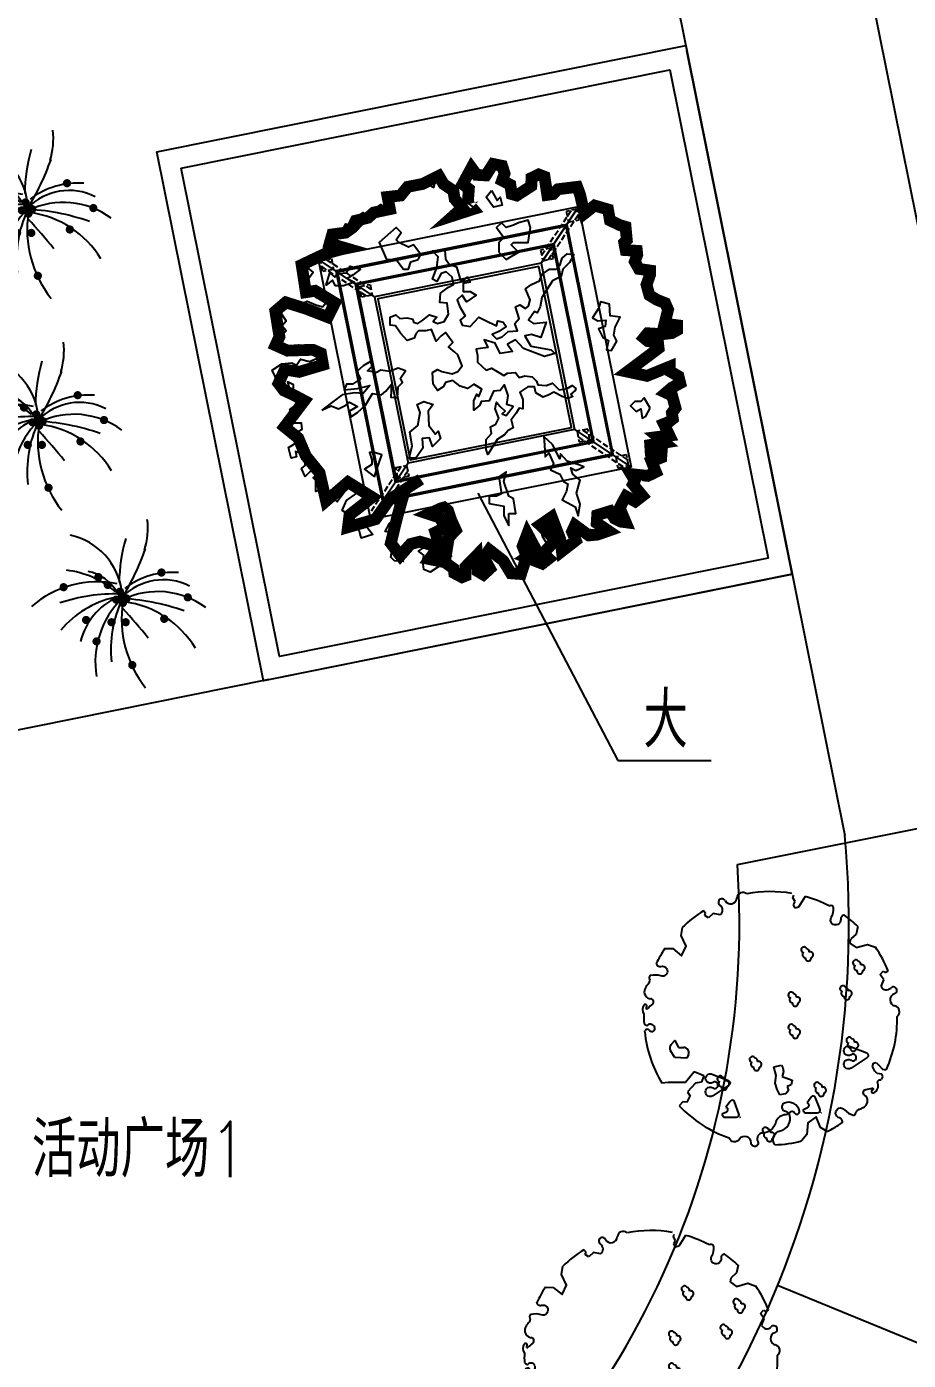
# Model space of a CAD drawing. Extents: x 1035948 to 1665131, y -158296 to 142149.
# Drawn here: x 1459038 to 1466764, y 4867 to 16558 of the extents above; entities that cross this region are included whole.
import ezdxf

# ---------------------------------------------------------------- set-up
doc = ezdxf.new("R2010")
doc.units = 0
doc.header["$LTSCALE"] = 200
doc.header["$MEASUREMENT"] = 0
doc.linetypes.add('DASH', pattern=[0.35, 0.25, -0.1])
doc.layers.get('0').update_dxf_attribs({"linetype": 'CONTINUOUS'})
for name, color, linetype in [('DL', 21, 'CONTINUOUS'), ('HATCH', 7, 'CONTINUOUS'), ('PUB_TEXT', 7, 'CONTINUOUS'), ('PUB_WINDW', 7, 'CONTINUOUS'), ('垂丝海棠', 7, 'CONTINUOUS'), ('紫薇', 7, 'CONTINUOUS'), ('蜀桧柏', 7, 'CONTINUOUS'), ('香樟', 7, 'CONTINUOUS')]:
    doc.layers.add(name, color=color, linetype=linetype)
doc.styles.add('_HZTXT', font='txt.shx', dxfattribs={"width": 0.8, "bigfont": 'hztxt.shx'})
doc.styles.add('HZTXT', font='COMPLEX', dxfattribs={"width": 0.75, "bigfont": 'HZTXT'})

# ---------------------------------------------------------------- blocks, each defined once
blk = doc.blocks.new('W6')
at = {"color": 0, "linetype": 'ByBlock'}
for points in [[(11.086, 0.813), (11.721, 0.34), (12.032, 0.041), (12.331, 0.166), (12.592, -0.133), (12.244, -0.469), (11.858, -0.519), (11.597, -1.029), (11.248, -0.643), (10.825, -0.992), (10.701, -1.415), (11.597, -1.639), (11.385, -1.639), (11.808, -1.328), (12.194, -1.888), (12.032, -2.274), (11.559, -2.324), (11.174, -2.274), (10.95, -2.585), (10.738, -2.274), (10.39, -2.498), (10.526, -3.046), (11.086, -3.307), (11.211, -3.656), (11.559, -3.482), (11.51, -3.992), (11.298, -4.216), (10.862, -4.129), (10.477, -4.216), (10.054, -3.992), (9.842, -4.216), (9.792, -4.552), (9.319, -4.303), (8.896, -3.83), (8.249, -3.606), (7.689, -3.569), (7.216, -3.22), (7.428, -3.78), (8.162, -3.955), (7.901, -4.303), (8.162, -4.814), (8.461, -4.515), (9.058, -5.112), (9.407, -5.71), (9.967, -5.287), (10.178, -5.971), (9.755, -6.059), (9.319, -6.494), (9.531, -6.743), (9.058, -6.967), (8.809, -6.656), (8.548, -7.092), (7.951, -6.83), (7.515, -6.233), (6.955, -6.27), (6.868, -6.743), (7.341, -6.88), (8.038, -7.391), (7.727, -7.652), (7.988, -8.038), (7.901, -8.249), (7.341, -8.075), (7.304, -8.337), (7.428, -8.635), (7.129, -8.635), (6.781, -8.635), (6.619, -8.81), (6.321, -8.424), (6.233, -8.984), (6.532, -9.283), (6.059, -9.494), (5.885, -9.283), (5.325, -9.233), (5.064, -9.843), (5.375, -9.793), (5.449, -10.104), (4.815, -10.266), (4.641, -9.967), (4.168, -9.581), (3.956, -9.843), (3.732, -9.457), (3.396, -9.494), (3.396, -10.017), (3.869, -10.229), (3.608, -10.49), (3.222, -10.44), (2.961, -10.055), (2.575, -10.179), (2.276, -9.793), (1.804, -9.407), (2.065, -9.32), (1.716, -9.967), (1.119, -9.967), (0.945, -10.316), (1.244, -10.229), (1.455, -10.528), (1.331, -10.702), (0.261, -11.212), (-0.125, -10.652), (-0.175, -10.055), (-0.038, -9.793), (-0.387, -9.544), (-0.262, -9.021), (-0.424, -8.598), (-0.735, -8.337), (-0.946, -8.81), (-0.822, -9.32), (-1.245, -9.669), (-1.071, -9.93), (-0.897, -10.316), (-1.295, -11.212), (-1.718, -10.789), (-2.066, -10.403), (-2.365, -10.652), (-2.664, -10.403), (-3.174, -10.739), (-3.609, -10.615), (-3.958, -10.104), (-3.609, -9.631), (-3.821, -9.158), (-3.609, -8.635), (-3.485, -8.249), (-3.734, -8.038), (-4.032, -8.635), (-4.294, -8.374), (-4.431, -8.685), (-4.344, -9.233), (-4.941, -9.233), (-5.538, -8.81), (-5.887, -9.233), (-6.148, -8.847), (-6.31, -8.511), (-6.745, -8.337), (-6.621, -8.075), (-6.695, -7.515), (-6.745, -7.216), (-6.621, -7.092), (-6.87, -6.793), (-7.392, -7.44), (-7.218, -7.826), (-7.99, -7.602), (-7.99, -7.092), (-8.375, -6.88), (-8.251, -6.407), (-7.952, -6.27), (-8.338, -5.884), (-8.761, -6.183), (-8.811, -6.183), (-9.06, -5.847), (-8.724, -5.548), (-9.06, -5.025), (-9.321, -5.075), (-9.533, -4.814), (-9.284, -4.689), (-9.234, -4.129), (-10.055, -4.341), (-10.055, -3.917), (-10.055, -3.482), (-10.304, -3.395), (-10.565, -3.22), (-10.615, -3.009), (-10.74, -2.324), (-10.864, -2.237), (-10.777, -2.15), (-10.528, -1.677), (-11.001, -1.552), (-11.212, -1.378), (-10.74, -1.116), (-10.304, -0.469), (-9.881, -0.469), (-9.321, 0.004), (-9.022, -0.307), (-9.022, 0.39), (-9.321, 0.726), (-9.757, 0.128), (-9.918, 0.39), (-10.441, 0.39), (-10.615, 0.004), (-11.038, 0.079), (-11.212, 0.253), (-11.772, 0.602), (-11.387, 0.863), (-11.212, 1.498), (-11.947, 1.672), (-11.81, 2.357), (-11.25, 2.531), (-10.951, 2.444), (-10.777, 2.83), (-10.142, 2.917), (-10.055, 3.216), (-10.229, 3.477), (-10.615, 4.075), (-11.038, 4.212), (-11.3, 4.51), (-11.163, 4.859), (-10.777, 4.983), (-10.092, 5.021), (-10.142, 5.369), (-10.528, 5.755), (-10.304, 6.353), (-10.565, 6.788), (-10.18, 7.05), (-9.445, 6.963), (-8.973, 7.125), (-9.06, 7.647), (-9.495, 7.984), (-9.234, 8.419), (-8.587, 8.718), (-8.288, 9.191), (-8.375, 9.627), (-7.43, 9.714), (-7.392, 9.54), (-6.745, 9.664), (-6.745, 9.926), (-6.783, 10.262), (-6.658, 10.349), (-6.621, 10.349), (-6.148, 10.187), (-5.625, 10.486), (-5.675, 10.648), (-5.625, 11.083), (-5.364, 11.083), (-4.941, 10.872), (-4.169, 10.909), (-4.169, 11.046), (-3.958, 11.345), (-3.995, 11.556), (-3.871, 11.905), (-3.311, 12.154), (-2.489, 11.942), (-2.278, 12.415), (-2.489, 12.677), (-2.104, 12.677), (-1.93, 12.378), (-1.842, 11.594), (-1.979, 10.996), (-1.718, 10.785), (-1.457, 10.959), (-1.37, 11.556), (-1.034, 11.594), (-0.735, 11.046), (0.049, 10.013), (0.348, 9.751), (0.597, 10.909), (0.261, 11.258), (-0.001, 11.731), (0.049, 12.241), (0.298, 12.204)], [(0.298, 12.204), (0.509, 12.714), (0.945, 12.926), (1.293, 12.677), (1.293, 12.378), (1.38, 12.029), (1.592, 12.029), (1.978, 12.415), (2.488, 12.59), (2.575, 12.378), (2.787, 12.378), (3.048, 12.54), (3.309, 12.204), (3.259, 11.855), (3.434, 11.905), (3.906, 12.204), (4.205, 12.241), (4.292, 11.855), (4.168, 11.432), (4.641, 11.681), (4.678, 11.046), (5.026, 10.996), (5.114, 11.432), (5.114, 11.768), (5.586, 11.731), (5.711, 11.818), (5.798, 11.432), (5.586, 11.083), (5.922, 11.083), (6.271, 11.432), (6.532, 11.083), (6.445, 10.735), (6.445, 10.399), (6.395, 9.963), (6.706, 10.05), (6.868, 10.399), (7.179, 10.05), (7.565, 10.349), (7.689, 10.648), (7.814, 10.399), (8.112, 10.399), (7.901, 10.013), (7.689, 9.627), (8.075, 9.316), (8.249, 9.664), (8.374, 9.365), (8.759, 9.54), (9.145, 9.627), (9.232, 9.241), (8.934, 8.892), (8.585, 8.718), (8.585, 8.332), (8.759, 7.859), (8.934, 8.208), (9.282, 7.859), (9.282, 8.382), (9.618, 8.506), (9.705, 8.768), (9.842, 8.295), (9.967, 7.984), (9.705, 7.735), (9.668, 7.473), (10.004, 7.598), (10.054, 7.174), (10.054, 6.913), (9.792, 6.739), (9.581, 6.527), (9.792, 6.266), (10.054, 6.527), (10.315, 6.701), (10.738, 6.403), (11.124, 6.017), (10.95, 5.88), (10.265, 5.793), (9.917, 5.407), (9.668, 5.021), (8.934, 5.282), (9.407, 4.598), (10.054, 4.722), (10.526, 5.021), (11.086, 4.772), (11.385, 5.108), (11.684, 4.722), (11.684, 4.336), (11.174, 4.423), (10.651, 4.336), (9.879, 3.826), (10.651, 3.564), (11.086, 3.739), (11.982, 3.39), (12.194, 3.44), (12.331, 2.917), (11.858, 2.668), (11.298, 2.581), (11.124, 2.108), (10.738, 1.672), (11.174, 1.411), (11.982, 1.635), (12.331, 1.249), (12.069, 0.813), (11.646, 1.025), (11.086, 0.813)]]:
    blk.add_lwpolyline(points, dxfattribs=at)
for points in [[(2.493, 11.089), (1.894, 10.745), (2.106, 10.533), (2.106, 10.189), (2.362, 9.926), (2.705, 10.27), (2.537, 10.533), (3.093, 10.614), (2.969, 10.833)], [(-1.806, 8.939), (-2.274, 9.026), (-2.874, 9.326), (-2.961, 8.727), (-3.649, 8.683), (-3.78, 8.163), (-3.393, 8.039), (-2.837, 7.695), (-2.661, 7.995), (-2.705, 8.471), (-2.318, 8.427), (-2.186, 8.039), (-1.674, 8.295), (-1.499, 8.639), (-0.943, 8.507), (-0.899, 8.814), (-1.462, 9.114)], [(7.517, 6.752), (6.749, 6.964), (6.405, 6.532), (6.018, 6.408), (6.186, 6.708), (5.974, 7.176), (5.842, 6.876), (5.63, 6.188), (5.199, 5.801), (5.498, 5.757), (4.643, 5.332), (4.168, 4.813), (4.687, 4.857), (5.374, 4.901), (5.155, 5.113), (5.762, 5.376), (6.142, 5.201), (6.405, 5.757), (6.829, 5.976), (6.961, 6.232), (7.392, 6.144), (7.904, 5.888), (8.08, 6.188), (8.335, 6.664), (8.855, 6.832), (8.167, 6.964)], [(-0.6, 0.907), (-0.212, 0.907), (0.256, 1.419), (0.132, 1.719), (0.344, 2.063), (0.563, 2.45), (0.431, 2.663), (0.388, 3.138), (0.687, 3.35), (0.6, 3.694), (0.643, 4.126), (0.907, 4.382), (1.119, 4.469), (1.163, 4.945), (1.031, 5.332), (1.418, 5.72), (1.331, 6.188), (1.163, 6.488), (1.331, 6.708), (1.462, 6.664), (1.674, 6.408), (1.806, 6.532), (1.938, 6.232), (1.806, 5.888), (1.55, 5.413), (1.718, 5.113), (1.85, 4.769), (1.594, 4.345), (1.25, 4.257), (1.25, 3.87), (1.55, 3.394), (1.981, 3.57), (2.537, 3.57), (2.493, 3.35), (2.793, 3.182), (3.181, 2.882), (3.656, 3.006), (3.824, 2.706), (4.08, 2.494), (4.343, 2.063), (5.243, 1.507), (4.943, 1.419), (4.343, 1.419), (4, 1.719), (3.612, 1.675), (3.437, 1.975), (3.093, 2.151), (2.537, 1.938), (2.15, 2.019), (2.406, 2.238), (2.669, 2.538), (2.837, 2.363), (2.925, 2.582), (2.406, 3.006), (2.281, 2.626), (1.762, 2.706), (1.119, 2.494), (1.462, 2.238), (1.506, 1.851), (2.062, 1.595), (2.106, 1.119), (2.325, 1.031), (2.625, 0.688), (2.062, 0.688), (1.674, 0.863), (1.806, 0.987), (1.375, 1.163), (1.075, 0.688), (1.331, 0.3), (1.206, -0.132), (0.863, -0.556), (0.987, -0.987), (1.25, -1.119), (1.462, -1.463), (1.075, -1.719), (0.388, -1.763), (0.219, -1.463), (0.344, -1.2), (0.475, -0.6), (0.344, -0.256), (0, 0), (-0.643, -0.256), (-0.812, -0.432), (-1.119, -0.819), (-1.375, -0.556), (-1.974, -0.987), (-1.762, -1.244), (-1.462, -1.543), (-2.15, -1.807), (-2.062, -2.151), (-2.062, -2.575), (-1.886, -2.75), (-1.631, -2.838), (-1.499, -3.262), (-1.93, -3.65), (-2.362, -3.95), (-2.406, -4.257), (-2.874, -4.257), (-3.005, -3.913), (-2.793, -3.694), (-2.837, -3.262), (-2.749, -2.919), (-2.574, -2.882), (-2.493, -2.619), (-2.705, -2.319), (-3.005, -1.931), (-2.874, -1.507), (-2.618, -1.719), (-2.493, -1.463), (-2.618, -1.075), (-3.049, -0.819), (-3.692, -0.9), (-3.736, -1.331), (-4.292, -1.287), (-4.636, -0.819), (-4.811, -0.512), (-5.243, -0.6), (-5.542, -0.944), (-5.455, -1.244), (-4.979, -1.507), (-5.111, -1.763), (-5.798, -1.507), (-6.442, -1.419), (-6.785, -1.763), (-6.829, -1.031), (-6.31, -0.987), (-6.01, -0.775), (-5.842, -0.344), (-4.979, -0.088), (-5.243, 0.3), (-4.935, 0.475), (-4.855, 0.044), (-4.38, 0.044), (-4.38, 0.475), (-4.168, 0.819), (-3.78, 0.256), (-4.168, 0), (-3.904, -0.3), (-3.524, -0.168), (-2.961, 0.176), (-2.705, -0.132), (-2.406, 0), (-2.362, 0.256), (-2.318, 0.475), (-2.874, 0.987), (-2.705, 1.331), (-2.362, 2.019), (-2.661, 2.107), (-2.574, 2.407), (-2.318, 2.582), (-2.018, 2.151), (-1.843, 1.763), (-1.587, 2.019), (-1.718, 2.363), (-2.018, 2.706), (-2.062, 3.27), (-2.493, 3.094), (-2.793, 3.35), (-3.48, 3.138), (-3.605, 3.394), (-3.393, 3.738), (-3.524, 3.913), (-3.904, 4.001), (-4.555, 3.738), (-4.811, 4.082), (-5.023, 4.557), (-5.411, 4.725), (-5.71, 5.157), (-5.71, 5.545), (-5.93, 5.757), (-6.354, 5.888), (-6.617, 6.188), (-6.573, 6.576), (-6.098, 6.32), (-5.71, 5.932), (-5.279, 5.845), (-5.023, 5.332), (-4.036, 4.689), (-3.48, 4.601), (-3.137, 4.425), (-3.217, 4.257), (-2.705, 3.913), (-2.493, 4.213), (-2.574, 4.945), (-1.674, 4.645), (-1.843, 4.082), (-1.762, 3.694), (-1.155, 4.038), (-0.943, 5.245), (-0.731, 5.457), (-0.556, 4.857), (-1.031, 3.613), (-1.543, 3.138), (-1.287, 2.663), (-0.855, 2.97), (-0.731, 2.238), (-1.331, 1.938), (-1.543, 1.287), (-1.075, 1.507), (-1.031, 1.075), (-0.987, 0.819)], [(-6.717, 2.161), (-6.286, 2.6), (-6.717, 3.317), (-7.149, 2.886), (-7.288, 3.032), (-7.288, 3.896), (-8.159, 4.034), (-8.591, 3.896), (-8.444, 3.317), (-8.298, 3.032), (-8.159, 2.6), (-8.444, 2.307), (-8.159, 2.022), (-7.581, 2.454), (-7.288, 2.161)], [(8.711, 2.739), (8.711, 3.171), (7.847, 3.032), (7.701, 2.739), (6.837, 2.454), (6.259, 2.6), (6.552, 2.161), (7.554, 2.307), (7.701, 2.022), (7.701, 1.59), (8.133, 1.59), (8.279, 2.454), (8.858, 2.454), (9.436, 2.739)], [(-10.353, 1.719), (-9.754, 2.063), (-9.966, 2.238), (-9.491, 2.363), (-9.366, 1.851), (-9.966, 1.419)], [(9.454, -0.688), (8.979, -0.819), (8.811, -1.075), (8.635, -0.731), (8.292, -1.163), (8.547, -1.375), (8.467, -1.807), (8.811, -2.019), (9.242, -1.463), (8.898, -1.375), (9.542, -0.987), (9.842, -1.587), (10.273, -1.031), (9.798, -0.256)], [(2.281, -1.719), (2.669, -2.019), (3.524, -1.975), (4.043, -1.587), (3.868, -1.419), (4.299, -1.287), (4.767, -1.763), (4.255, -1.931), (4.299, -2.363), (4.855, -2.319), (5.455, -2.75), (5.455, -3.138), (4.731, -2.962), (3.912, -3.094), (3.524, -2.619), (2.749, -2.494), (2.281, -2.663), (2.106, -2.275)], [(-6.286, -2.597), (-6.571, -2.45), (-7.149, -2.882), (-7.003, -3.167), (-7.288, -3.745), (-7.434, -3.892), (-7.866, -3.599), (-8.159, -3.892), (-7.288, -4.902), (-6.286, -4.47), (-6.286, -3.892), (-5.707, -3.46), (-5.707, -3.167), (-6.139, -3.029)], [(2.625, -8.295), (2.362, -7.732), (2.537, -7.307), (2.325, -6.876), (2.15, -6.664), (2.406, -6.188), (2.669, -6.664), (3.012, -6.576), (2.749, -6.188), (2.325, -5.713), (1.638, -5.289), (1.718, -4.769), (1.506, -4.513), (1.075, -4.169), (1.85, -4.213), (1.894, -3.826), (1.25, -3.782), (0.987, -3.526), (0.731, -3.65), (0.3, -3.35), (0.132, -3.782), (0.344, -4.294), (0.256, -4.813), (0.388, -5.069), (0.3, -5.588), (0, -5.289), (-0.256, -5.413), (0, -5.845), (0.344, -6.232), (0.775, -6.013), (1.075, -6.488), (1.075, -6.832), (1.418, -6.964), (1.331, -6.188), (1.163, -5.457), (1.638, -5.845), (1.594, -6.357), (1.718, -7.088), (2.018, -7.476)], [(6.552, -5.187), (6.112, -5.041), (5.249, -4.756), (5.11, -5.187), (5.11, -5.481), (5.542, -5.334), (5.827, -5.334), (6.112, -5.766)], [(-5.498, -7.819), (-5.243, -7.52), (-5.455, -7.264), (-5.498, -6.832), (-5.886, -6.62), (-5.71, -6.013), (-5.367, -6.444), (-5.155, -6.788), (-4.935, -6.357), (-4.723, -7.008), (-4.723, -7.476), (-5.067, -7.651), (-4.767, -8.039)]]:
    blk.add_lwpolyline(points, close=True, dxfattribs=at)
blk = doc.blocks.new('ZW01')
at = {"layer": '香樟', "color": 3, "const_width": 115, "elevation": 48501}
blk.add_lwpolyline([(-321, 1541), (-239, 1614), (-313, 1702), (-326, 1782), (-421, 1846), (-459, 1913), (-467, 1926), (-623, 1848), (-771, 1819), (-839, 1735), (-966, 1721), (-944, 1602), (-1100, 1569), (-1157, 1518), (-1278, 1489), (-1310, 1420), (-1376, 1373), (-1505, 1356), (-1530, 1267), (-1376, 1222), (-1571, 1169), (-1803, 1059), (-1762, 793), (-1672, 807), (-1479, 689), (-1548, 550), (-1757, 631), (-1957, 694), (-2059, 607), (-2019, 360), (-2057, 276), (-1941, 224), (-1693, 232), (-1615, 198), (-1595, 86), (-1827, 17), (-1966, 40), (-2028, -95), (-1976, -164), (-1884, -207), (-1777, -264), (-1970, -519), (-1835, -629), (-1762, -802), (-1629, -966), (-1565, -1241), (-1352, -1057), (-1116, -1204), (-1337, -1377), (-1352, -1496), (-1083, -1418), (-949, -1227), (-642, -1029), (-797, -1129), (-871, -1391), (-935, -1652), (-842, -1773), (-742, -1660), (-651, -1637), (-473, -1689), (-558, -1807), (-409, -1837), (-501, -1547), (-402, -1498), (-459, -1403), (-566, -1367), (-450, -1314), (-416, -1304), (-378, -1334), (-345, -1431), (-302, -1524), (-370, -1594), (-409, -1837), (-409, -1837), (-323, -1899), (-317, -1943), (-241, -1983), (-207, -1969), (-208, -1883), (-98, -1770), (-90, -1924), (-33, -1958), (30, -1900), (-29, -1792), (24, -1716), (160, -1822), (235, -1945), (333, -1952), (388, -1780), (349, -1681), (395, -1559), (483, -1723), (384, -1790), (540, -1851), (603, -1802), (548, -1752), (670, -1620), (519, -1475), (632, -1397), (716, -1617), (731, -1730), (866, -1625), (830, -1540), (859, -1477), (993, -1576), (1078, -1568), (1183, -1531), (1070, -1455), (1075, -1378), (1199, -1340), (1244, -1411), (1306, -1442), (1352, -1448), (1294, -1310), (1316, -1265), (1355, -1195), (1445, -1245), (1515, -1191), (1423, -1078), (1441, -1040), (1404, -979), (1568, -996), (1646, -958), (1646, -958), (1604, -854), (1698, -818), (1702, -767), (1595, -757), (1591, -695), (1732, -672), (1666, -617), (1778, -603), (1724, -490), (1774, -470), (1811, -440), (1802, -383), (1837, -334), (1804, -213), (1745, -186), (1802, -137), (1883, -93), (1866, -25), (1779, 25), (1780, 68), (1560, -22), (1369, 19), (1673, 247), (1667, 302), (1568, 317), (1530, 348), (1567, 393), (1707, 384), (1802, 395), (1852, 423), (1852, 471), (1731, 487), (1765, 623), (1737, 687), (1656, 719), (1583, 764), (1555, 866), (1589, 961), (1589, 1004), (1481, 1020), (1441, 1091), (1465, 1159), (1461, 1196), (1352, 1203), (1338, 1276), (1363, 1302), (1351, 1430), (1293, 1447), (1199, 1493), (1180, 1599), (1050, 1637), (950, 1559), (907, 1747), (880, 1819), (880, 1819), (693, 1796), (646, 1749), (589, 1741), (562, 1918), (505, 1940), (435, 1906), (433, 1827), (291, 1735), (242, 1749), (229, 1840), (149, 1881), (173, 1948), (149, 2024), (62, 2042), (-9, 1931), (-99, 1936), (-149, 2005), (-235, 1846), (-175, 1799), (-185, 1662), (-133, 1602)], close=True, dxfattribs=at)
at = {"layer": '香樟', "color": 51, "xscale": 164.9574594396461, "yscale": 164.9574594396461, "zscale": 164.9574594396461, "rotation": 270}
blk.add_blockref('W6', (-239, 76, 48501), dxfattribs=at)
blk = doc.blocks.new('ZW13')
at = {"layer": '紫薇', "color": 3}
for p, q in [((243, 1809), (253, 1845)), ((274, 1753), (243, 1809)), ((422, 1828), (324, 1670)), ((-1033, 1582), (-1063, 1618)), ((-1046, 1548), (-1033, 1582)), ((-924, 1578), (-990, 1515)), ((-822, 1560), (-924, 1578)), ((250, 1705), (274, 1753)), ((274, 1655), (250, 1705)), ((324, 1670), (274, 1655)), ((-990, 1515), (-1046, 1548)), ((1517, 686), (1559, 736)), ((1568, 611), (1517, 686)), ((1532, 513), (1568, 611)), ((1559, 736), (1590, 717)), ((1590, 717), (1631, 741)), ((-1329, -883), (-1200, -731)), ((-1200, -731), (-1060, -788)), ((-35, -659), (75, -637)), ((-4, -790), (-35, -659)), ((75, -637), (95, -676)), ((105, -728), (84, -803)), ((95, -676), (105, -728)), ((1404, -656), (1418, -610)), ((1436, -724), (1404, -656)), ((1418, -610), (1460, -598)), ((1474, -759), (1436, -724)), ((1460, -598), (1497, -635)), ((1540, -768), (1474, -759)), ((1497, -635), (1551, -696)), ((1551, -696), (1600, -704)), ((-1674, -896), (-1580, -884)), ((-1580, -884), (-1329, -883)), ((-1180, -902), (-1297, -1025)), ((-1091, -884), (-1180, -902)), ((-1060, -788), (-1091, -884)), ((-17, -900), (-4, -790)), ((13, -991), (-17, -900)), ((84, -803), (229, -858)), ((216, -923), (158, -948)), ((158, -948), (179, -1005)), ((229, -858), (216, -923)), ((-1302, -1175), (-1261, -1091)), ((-1297, -1025), (-1261, -1091)), ((-675, -1166), (-736, -1251)), ((52, -1068), (13, -991)), ((137, -1054), (52, -1068)), ((179, -1005), (137, -1054)), ((-1364, -1174), (-1421, -1230)), ((-1302, -1175), (-1364, -1174)), ((-728, -1322), (-797, -1354)), ((-797, -1354), (-767, -1396)), ((-736, -1251), (-725, -1257)), ((-546, -1346), (-611, -1174)), ((-767, -1396), (-581, -1396)), ((-767, -1396), (-767, -1396))]:
    blk.add_line(p, q, dxfattribs=at)
at = {"layer": '紫薇', "color": 6}
for p, q in [((1075, 1145), (1086, 1208)), ((-1538, -337), (-1485, -277)), ((-1481, -278), (-1431, -379)), ((-1431, -379), (-1353, -379)), ((-1482, -524), (-1546, -426)), ((-1307, -535), (-1482, -524)), ((-1285, -480), (-1307, -535)), ((509, -1103), (448, -1188)), ((638, -1283), (573, -1112)), ((456, -1259), (387, -1292)), ((387, -1292), (417, -1333)), ((417, -1333), (417, -1333)), ((417, -1333), (603, -1333)), ((448, -1188), (459, -1194))]:
    blk.add_line(p, q, dxfattribs=at)
at = {"layer": '紫薇', "color": 3}
for points in [[(996, 1554, 0.458896), (940, 1494, -1.384087), (802, 1522, 0.154486), (834, 1666, 0.399915), (802, 1694, 0.046838), (770, 1690, -0.59472)], [(-1754, 851, 0.458896), (-1685, 807, -1.384087), (-1689, 666, 0.154486), (-1836, 672, 0.399915), (-1858, 637, 0.046838), (-1848, 606, -0.59472)], [(1091, -370), (1320, -458, -0.607385), (1327, -523), (1091, -680, -1.869813), (1091, -566, 1.869813), (1091, -484, -1.869813), (1091, -370, -3.299345)], [(-928, -774), (-699, -862, -0.607385), (-692, -927), (-928, -1084, -1.869813), (-928, -969, 1.869813), (-928, -888, -1.869813), (-928, -774, -3.299345)], [(1200, -1282, 0.03423), (1256, -1262, 0.063985), (1294, -1239, 0.500016), (1289, -1073, -0.670073), (1307, -992, 0.019354), (1401, -973, -1.005451), (1407, -997, 1.082377), (1421, -1042, 0.409629), (1480, -903, -0.56295), (1521, -849, 0.100146), (1533, -848, 0.066196)], [(-21, -1800, -0.54974), (57, -1596, 0.452185), (192, -1364, -0.925414), (266, -1332, 0.875639), (338, -1307, 0.465482), (118, -1191, 0.808244), (139, -1309, -0.987341), (138, -1363, 0.341272), (-9, -1474, -0.323697), (-201, -1629, 0.546166), (-271, -1751, -1.29929), (-368, -1773, 0.756879), (-537, -1718, -0.622428), (-692, -1698, -1.164409)], [(961, -1481, 0.458896), (923, -1408, -1.384087), (997, -1288, 0.154486), (1121, -1367, 0.399915), (1158, -1347, 0.046838), (1165, -1315, -0.59472)]]:
    blk.add_lwpolyline(points, format="xyb", dxfattribs=at)
for points in [[(-1627, 1070), (-1512, 1066), (-1383, 963), (-1319, 1100), (-1392, 1256), (-1373, 1376)], [(1189, 1391), (1165, 1279), (1086, 1208)], [(1075, 1145), (1165, 1083), (1331, 1128), (1446, 1088)], [(741, -1606), (644, -1546), (583, -1392), (459, -1479), (445, -1650), (369, -1744)]]:
    blk.add_lwpolyline(points, dxfattribs=at)
for centre, radius, start, end in [((-795, 1744), 51.7, 27.9173, 237.5825), ((-668, 1812), 92.2, 207.9173, 356.4026), ((-489, 1800), 86.7, 48.8054, 176.4026), ((-84, 49), 1850, 80.2804, 100.8372), ((-84, 49), 1850, 62.488, 74.1006), ((-84, 49), 1850, 121.957, 134.1734), ((-868, 1630), 83.4, 303.0151, 57.5825), ((-84, 49), 1850, 62.488, 63.9699), ((-84, 49), 1850, 46.511, 54.4587), ((-84, 49), 1850, 146.511, 154.4587), ((-84, 49), 1850, 21.957, 34.1734), ((-84, 49), 1850, 162.488, 163.9699), ((-1825, 437), 104, 158.5919, 264.8551), ((-1761, 412), 173, 143.9475, 158.5919), ((-1546, 256), 438, 136.1057, 143.9475), ((1609, 546), 83.4, 203.0151, 317.5825), ((1753, 318), 92.2, 107.9173, 256.4026), ((1709, 455), 51.7, 287.9173, 137.5825), ((-1848, 175), 108, 142.4288, 217.9242), ((-1915, 227), 23.2, 313.3673, 142.4288), ((-1890, 200), 12.7, 133.3673, 313.9902), ((-1021, -700), 1238, 129.5553, 133.9902), ((-1838, 289), 44.5, 309.5553, 84.8551), ((1711, 144), 86.7, 308.8054, 76.4026), ((-84, 49), 1850, 178.1396, 182.3727), ((-84, 49), 1850, 336.1791, 0.8372), ((-1808, 85), 168, 222.2525, 236.3782), ((-2163, -40), 263, 335.2731, 339.249), ((-84, 49), 1850, 186.1791, 210.7411), ((-1884, -145), 34.6, 31.2858, 159.249), ((-1891, -39), 18, 236.3782, 309.7518), ((-1838, -103), 64.9, 20.3451, 129.7518), ((-1819, -106), 41.5, 211.2858, 313.2681), ((-1826, -99), 51.6, 313.2681, 20.3451), ((1525, -778), 18, 26.3782, 33.1764), ((1391, -844), 168, 12.2525, 26.3782), ((1760, -913), 263, 125.2731, 127.4492), ((-84, 49), 1850, 330.9986, 332.3727), ((-645, -1187), 36.8, 20.6116, 144.353), ((-84, 49), 1850, 223.7489, 250.8372), ((-743, -1289), 36.8, 294.914, 60.505), ((-581, -1359), 36.8, 270, 20.6116), ((-84, 49), 1850, 312.488, 313.9699), ((-531, -1393), 2.21, 270, 20.6116), ((-160, -1589), 42.9, 25.545, 262.4723), ((-84, 49), 1850, 296.511, 304.4587), ((-142, -1658), 42.9, 138.3085, 269.9924), ((-100, -1709), 42.9, 169.0267, 9.3228), ((-127, -1613), 42.9, 349.4417, 82.4723), ((-70, -1661), 42.9, 286.5981, 110.4312), ((-84, 49), 1850, 271.957, 284.1734)]:
    blk.add_arc(centre, radius, start, end, dxfattribs=at)
at = {"layer": '紫薇', "color": 6}
for centre, radius, start, end in [((405, 1047), 42.9, 25.545, 262.4723), ((423, 978), 42.9, 138.3085, 269.9924), ((438, 1023), 42.9, 349.4417, 82.4723), ((496, 975), 42.9, 286.5981, 110.4312), ((466, 927), 42.9, 169.0267, 9.3228), ((1160, 859), 42.9, 25.545, 262.4723), ((1178, 790), 42.9, 138.3085, 269.9924), ((1193, 835), 42.9, 349.4417, 82.4723), ((1250, 787), 42.9, 286.5981, 110.4312), ((1220, 739), 42.9, 169.0267, 9.3228), ((217, 388), 42.9, 25.545, 262.4723), ((250, 364), 42.9, 349.4417, 82.4723), ((971, 482), 42.9, 25.545, 262.4723), ((989, 413), 42.9, 138.3085, 269.9924), ((1004, 458), 42.9, 349.4417, 82.4723), ((1061, 410), 42.9, 286.5981, 110.4312), ((235, 319), 42.9, 138.3085, 269.9924), ((277, 268), 42.9, 169.0267, 9.3228), ((307, 316), 42.9, 286.5981, 110.4312), ((1031, 362), 42.9, 169.0267, 9.3228), ((217, -82), 42.9, 25.545, 262.4723), ((235, -152), 42.9, 138.3085, 269.9924), ((277, -203), 42.9, 169.0267, 9.3228), ((250, -106), 42.9, 349.4417, 82.4723), ((307, -155), 42.9, 286.5981, 110.4312), ((-1484, -386), 73.6, 137.9903, 212.6767), ((-1483, -279), 2.21, 26.4023, 137.9903), ((-1353, -452), 73.6, 338.152, 90), ((1065, -271), 42.9, 25.545, 262.4723), ((1083, -340), 42.9, 138.3085, 269.9924), ((1125, -391), 42.9, 169.0267, 9.3228), ((1098, -295), 42.9, 349.4417, 82.4723), ((1156, -343), 42.9, 286.5981, 110.4312), ((-349, -553), 42.9, 25.545, 262.4723), ((-316, -577), 42.9, 349.4417, 82.4723), ((-258, -625), 42.9, 286.5981, 110.4312), ((-331, -622), 42.9, 138.3085, 269.9924), ((-289, -673), 42.9, 169.0267, 9.3228), ((-820, -836), 42.9, 25.545, 262.4723), ((-802, -905), 42.9, 138.3085, 269.9924), ((-760, -956), 42.9, 169.0267, 9.3228), ((-787, -860), 42.9, 349.4417, 82.4723), ((-730, -908), 42.9, 286.5981, 110.4312), ((594, -930), 42.9, 25.545, 262.4723), ((612, -999), 42.9, 138.3085, 269.9924), ((627, -954), 42.9, 349.4417, 82.4723), ((684, -1002), 42.9, 286.5981, 110.4312), ((539, -1125), 36.8, 20.6116, 144.353), ((654, -1050), 42.9, 169.0267, 9.3228), ((441, -1226), 36.8, 294.914, 60.505), ((603, -1296), 36.8, 270, 20.6116), ((653, -1331), 2.21, 270, 20.6116)]:
    blk.add_arc(centre, radius, start, end, dxfattribs=at)
at = {"layer": '紫薇', "color": 6, "style": 'HZTXT', "oblique": -180, "text_generation_flag": 4, "width": 0.75, "flags": 9}
for tag in ['YSIZE', 'XSIZE']:
    blk.add_attdef(tag, (-67, 18), '', height=0.433, rotation=180, dxfattribs=at)
blk = doc.blocks.new('ZW36')
at = {"layer": '垂丝海棠', "color": 31, "const_width": 60}
for points in [[(-458, 399, 1), (-398, 399, 1)], [(463, 465, 1), (523, 465, 1)], [(-966, 251, 1), (-906, 251, 1)], [(-320, 284, 1), (-260, 284, 1)], [(-142, 185, 1), (-82, 185, 1)], [(-197, 69, 1), (-137, 69, 1)], [(-114, 119, 1), (-54, 119, 1)], [(-100, 20, 1), (-40, 20, 1)], [(-46, 86, 1), (14, 86, 1)], [(848, 102, 1), (908, 102, 1)], [(-637, -228, 1), (-577, -228, 1)], [(504, -211, 1), (564, -211, 1)], [(-266, -261, 1), (-206, -261, 1)], [(-59, -261, 1), (1, -261, 1)], [(-485, -541, 1), (-425, -541, 1)], [(37, -887, 1), (97, -887, 1)]]:
    blk.add_lwpolyline(points, format="xyb", close=True, dxfattribs=at)
at = {"layer": '垂丝海棠', "color": 31}
for centre, radius, start, end in [((-802, 1117), 1096, 342.9456, 6.4814), ((-1040, 67), 963, 6.9904, 78.0284), ((2324, 279), 2449, 163.8561, 179.1105), ((-3557, 2173), 4052, 328.9873, 340.361), ((-1034, -789), 1294, 48.7581, 83.8624), ((-705, -137), 631, 28.8901, 78.4579), ((657, -696), 1164, 85.8741, 126.9558), ((-443, -1135), 1464, 78.5516, 130.9815), ((522, -485), 844, 62.9909, 135.9102), ((-185, -2359), 2512, 88.3286, 108.729), ((134, -1317), 1456, 103.0452, 139.7766), ((236, -767), 952, 114.0956, 166.2953), ((826, -841), 1299, 134.4861, 189.3762), ((1483, -658), 1728, 155.0888, 185.9637), ((-247, -3123), 3211, 70.5249, 87.8244), ((1537, -211), 1626, 171.2496, 218.2333), ((439, -986), 1172, 53.3231, 115.7633), ((-239, -1387), 1437, 31.315, 82.1378), ((-6650, -6130), 8950, 39.0488, 42.6799)]:
    blk.add_arc(centre, radius, start, end, dxfattribs=at)
at = {"layer": '垂丝海棠', "color": 31, "width": 0.8, "flags": 9}
for tag in ['YSIZE', 'XSIZE']:
    blk.add_attdef(tag, (-74, 86), '', height=1, dxfattribs=at)

msp = doc.modelspace()

# ---------------------------------------------------------------- hatches: boundary and pattern name
at = {"layer": '蜀桧柏', "ltscale": 20}
h = msp.add_hatch(dxfattribs=at)
h.set_pattern_fill('CROSS', color=60, scale=480, style=0)
h.set_pattern_definition([(0, (1132740.69, -70994.58), (120, 120), [60, -180]), (90, (1132770.69, -71024.58), (-120, 120), [60, -180])])
h.paths.add_polyline_path([(1454953.13105, 16492.27723), (1454573.38994, 18379.35043, 0.2651185467), (1449287.91898, 9224.97992, 0.2653208185), (1452021.11517, 3174.69453, -0.0556555968), (1459145.83383, -3404.64954, 0.0369626176), (1459726.58423, -1349.25538, 0.0491216045), (1453098.17495, 4616.94814, -0.2820367378), (1451102.05731, 9423.73076, -0.2410808612)])

# ---------------------------------------------------------------- linework, layer by layer
for p, q in [((1463875.14951, 14979.33581), (1461592.87321, 14520.2074)), ((1463546.23108, 14484.75248), (1463875.14951, 14979.33581)), ((1463875.14951, 14979.33581), (1464334.27792, 12697.05951)), ((1463771.77515, 14823.89533), (1461748.31369, 14416.83303)), ((1463762.37748, 14809.76438), (1461762.44464, 14407.43536)), ((1463762.37748, 14809.76438), (1464164.7065, 12809.83154)), ((1463771.77515, 14823.89533), (1464178.83745, 12800.43387)), ((1463659.00311, 14654.32391), (1461917.88511, 14304.061)), ((1463649.60544, 14640.19296), (1461932.01606, 14294.66333)), ((1463649.60544, 14640.19296), (1463995.13507, 12922.60358)), ((1463659.00311, 14654.32391), (1464009.26602, 12913.20591)), ((1461592.87321, 14520.2074), (1462052.00162, 12237.9311)), ((1462087.45654, 14191.28896), (1461592.87321, 14520.2074)), ((1461748.31369, 14416.83303), (1462155.37599, 12393.37157)), ((1461762.44464, 14407.43536), (1462164.77366, 12407.50252)), ((1463546.23108, 14484.75248), (1462087.45654, 14191.28896)), ((1463546.23108, 14484.75248), (1463839.6946, 13025.97794)), ((1461917.88511, 14304.061), (1462268.14802, 12562.943)), ((1461932.01606, 14294.66333), (1462277.54569, 12577.07395)), ((1462087.45654, 14191.28896), (1462380.92006, 12732.51442)), ((1463839.6946, 13025.97794), (1462380.92006, 12732.51442)), ((1463839.6946, 13025.97794), (1464334.27792, 12697.05951)), ((1464009.26602, 12913.20591), (1462268.14802, 12562.943)), ((1463995.13507, 12922.60358), (1462277.54569, 12577.07395)), ((1464178.83745, 12800.43387), (1462155.37599, 12393.37157)), ((1464164.7065, 12809.83154), (1462164.77366, 12407.50252)), ((1462380.92006, 12732.51442), (1462052.00162, 12237.9311)), ((1464334.27792, 12697.05951), (1462052.00162, 12237.9311)), ((1462991.82247, 12469.40225), (1464219.71329, 10126.54146, -27056.10778)), ((1464219.71329, 10126.54146, -27056.10778), (1465035.24017, 10126.54146, -27056.10778))]:
    msp.add_line(p, q)
msp.add_lwpolyline([(1463527.43574, 14456.49058), (1462115.71844, 14172.49362), (1462399.7154, 12760.77633), (1463811.43269, 13044.77328)], close=True)
at = {"layer": 'DL'}
for p, q in [((1464883.78961, 24564.65265), (1467181.83553, 13144.81732)), ((1465490.23329, 21551.01097), (1467181.83553, 13144.81732)), ((1463843.24939, 21219.58371), (1466208.23527, 9467.09914)), ((1465747.37313, 11757.29256), (1464824.1115, 16345.31914)), ((1465747.37313, 11757.29256), (1464824.1115, 16345.31914)), ((1461159.34655, 10834.03092), (1465747.37313, 11757.29256)), ((1461159.34655, 10834.03092), (1465747.37313, 11757.29256)), ((1461159.34655, 10834.03092), (1456571.26534, 9911.04082)), ((1465265.78355, 9212.26956), (1467867.82454, 9735.88566)), ((1467172.91396, 4884.97437), (1465618.40888, 5521.8658))]:
    msp.add_line(p, q, dxfattribs=at)
for points in [[(1460179.778, 15459.97435), (1464814.91646, 16392.43102), (1465747.37313, 11757.29256), (1461112.23467, 10824.83589)], [(1460391.74228, 15319.00931), (1464673.95142, 16180.46674), (1465535.40885, 11898.2576), (1461253.19971, 11036.80017)]]:
    msp.add_lwpolyline(points, close=True, dxfattribs=at)
for radius, end in [(8375.78155, 5.273360229), (7415.78155, 3.981952211)]:
    msp.add_arc((1457867.90389, 8697.30104), radius, 305.077962299, end, dxfattribs=at)
at = {"layer": 'HATCH', "linetype": 'DASH'}
for p, q in [((1463550.28677, 14555.86066), (1463811.14126, 14948.09857)), ((1463610.23933, 14515.98972), (1463871.09382, 14908.22764)), ((1462056.2193, 14255.29721), (1461663.98139, 14516.1517)), ((1462016.34837, 14195.34466), (1461624.11045, 14456.19915)), ((1463910.80277, 13021.92225), (1464303.04069, 12761.06776)), ((1463870.93184, 12961.96969), (1464263.16975, 12701.1152)), ((1462316.91181, 12701.27719), (1462056.05732, 12309.03927)), ((1462376.86436, 12661.40625), (1462116.00987, 12269.16833))]:
    msp.add_line(p, q, dxfattribs=at)
for points in [[(1463861.05301, 14958.13938), (1463766.93852, 14939.20625), (1463785.87165, 14845.09176), (1463879.98614, 14864.02489)], [(1463635.50894, 14618.99653), (1463541.39445, 14600.0634), (1463560.32758, 14505.94891), (1463654.44207, 14524.88204)], [(1461614.06964, 14506.11089), (1461708.18413, 14525.04402), (1461727.11726, 14430.92954), (1461633.00277, 14411.99641)], [(1461953.21249, 14280.56682), (1462047.32698, 14299.49995), (1462066.26011, 14205.38547), (1461972.14562, 14186.45234)], [(1463973.93864, 12936.70008), (1463955.00551, 13030.81457), (1463860.89103, 13011.88144), (1463879.82416, 12917.76695)], [(1464313.08149, 12711.15601), (1464294.14836, 12805.2705), (1464200.03388, 12786.33737), (1464218.96701, 12692.22288)], [(1462291.6422, 12598.27038), (1462272.70907, 12692.38486), (1462366.82355, 12711.31799), (1462385.75668, 12617.20351)]]:
    msp.add_lwpolyline(points, close=True, dxfattribs=at)
at = {"layer": 'PUB_WINDW'}
for p in [(1463373.36634, 14735.58666), (1463400.97716, 14598.33636), (1463707.14778, 14394.72019), (1463844.39808, 14422.33101)]:
    msp.add_point(p, dxfattribs=at)

# ---------------------------------------------------------------- block references
at = {"layer": '垂丝海棠', "ltscale": 20, "xscale": 0.6000000000931323, "yscale": 0.5999999999985448, "zscale": 0.6}
for p in [(1459095.58722, 14906.77311), (1459189.0617, 13048.66892), (1459923.10177, 11493.98627)]:
    msp.add_blockref('ZW36', p, dxfattribs=at)
at = {"layer": '紫薇', "ltscale": 20, "xscale": 0.6000000000931323, "yscale": 0.5999999999985448, "zscale": 0.6}
for p in [(1465607.51508, 7836.48164), (1464559.37916, 4865.48933)]:
    msp.add_blockref('ZW13', p, dxfattribs=at)
at = {"layer": '香樟', "ltscale": 20, "xscale": 0.8999999999068677, "yscale": 0.9000000000014552, "zscale": 0.8999999999999999}
msp.add_blockref('ZW01', (1463070.25096, 13516.80255, -43650.94632), dxfattribs=at)

# ---------------------------------------------------------------- texts
at = {"layer": 'PUB_TEXT', "style": '_HZTXT', "width": 0.8}
for s, p in [('大', (1464443.06736, 10237.12781, 54112.21556)), ('活动广场1', (1459083.34121, 6472.808, -27056.10778))]:
    msp.add_text(s, height=486, dxfattribs=at).set_placement(p)

doc.saveas('drawing.dxf')
